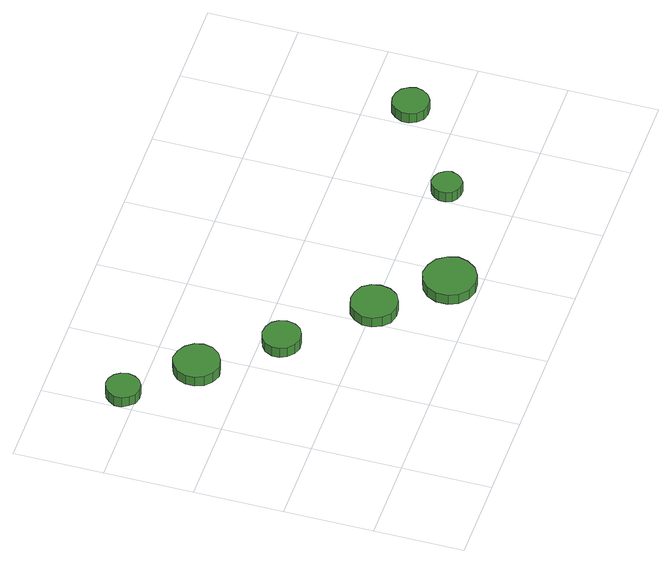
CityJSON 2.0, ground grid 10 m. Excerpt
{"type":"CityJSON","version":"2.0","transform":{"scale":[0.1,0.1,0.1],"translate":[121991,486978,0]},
"CityObjects":{
"tree1":{"type":"SolitaryVegetationObject","attributes":{"function":"something"},"geometry":[{"type":"MultiSurface","lod":"1","boundaries":[[[0,1,2,3,4,5,6,7,8,9,10,11,12,13,14]],[[15,16,17,18,19,20,21,22,23,24,25,26,27,28,29]],[[0,29,28,1]],[[1,28,27,2]],[[2,27,26,3]],[[3,26,25,4]],[[4,25,24,5]],[[5,24,23,6]],[[6,23,22,7]],[[7,22,21,8]],[[8,21,20,9]],[[9,20,19,10]],[[10,19,18,11]],[[11,18,17,12]],[[12,17,16,13]],[[13,16,15,14]],[[14,15,29,0]]]}]},
"tree2":{"type":"SolitaryVegetationObject","attributes":{"function":"something"},"geometry":[{"type":"MultiSurface","lod":"1","boundaries":[[[30,31,32,33,34,35,36,37,38,39,40,41,42,43,44]],[[45,46,47,48,49,50,51,52,53,54,55,56,57,58,59]],[[30,59,58,31]],[[31,58,57,32]],[[32,57,56,33]],[[33,56,55,34]],[[34,55,54,35]],[[35,54,53,36]],[[36,53,52,37]],[[37,52,51,38]],[[38,51,50,39]],[[39,50,49,40]],[[40,49,48,41]],[[41,48,47,42]],[[42,47,46,43]],[[43,46,45,44]],[[44,45,59,30]]]}]},
"tree3":{"type":"SolitaryVegetationObject","attributes":{"function":"something"},"geometry":[{"type":"MultiSurface","lod":"1","boundaries":[[[60,61,62,63,64,65,66,67,68,69,70,71,72,73,74]],[[75,76,77,78,79,80,81,82,83,84,85,86,87,88,89]],[[60,89,88,61]],[[61,88,87,62]],[[62,87,86,63]],[[63,86,85,64]],[[64,85,84,65]],[[65,84,83,66]],[[66,83,82,67]],[[67,82,81,68]],[[68,81,80,69]],[[69,80,79,70]],[[70,79,78,71]],[[71,78,77,72]],[[72,77,76,73]],[[73,76,75,74]],[[74,75,89,60]]]}]},
"tree4":{"type":"SolitaryVegetationObject","attributes":{"function":"something"},"geometry":[{"type":"MultiSurface","lod":"1","boundaries":[[[90,91,92,93,94,95,96,97,98,99,100,101,102,103,104]],[[105,106,107,108,109,110,111,112,113,114,115,116,117,118,119]],[[90,119,118,91]],[[91,118,117,92]],[[92,117,116,93]],[[93,116,115,94]],[[94,115,114,95]],[[95,114,113,96]],[[96,113,112,97]],[[97,112,111,98]],[[98,111,110,99]],[[99,110,109,100]],[[100,109,108,101]],[[101,108,107,102]],[[102,107,106,103]],[[103,106,105,104]],[[104,105,119,90]]]}]},
"tree5":{"type":"SolitaryVegetationObject","attributes":{"function":"something"},"geometry":[{"type":"MultiSurface","lod":"1","boundaries":[[[120,121,122,123,124,125,126,127,128,129,130,131,132,133,134]],[[135,136,137,138,139,140,141,142,143,144,145,146,147,148,149]],[[120,149,148,121]],[[121,148,147,122]],[[122,147,146,123]],[[123,146,145,124]],[[124,145,144,125]],[[125,144,143,126]],[[126,143,142,127]],[[127,142,141,128]],[[128,141,140,129]],[[129,140,139,130]],[[130,139,138,131]],[[131,138,137,132]],[[132,137,136,133]],[[133,136,135,134]],[[134,135,149,120]]]}]},
"tree6":{"type":"SolitaryVegetationObject","attributes":{"function":"something"},"geometry":[{"type":"MultiSurface","lod":"1","boundaries":[[[150,151,152,153,154,155,156,157,158,159,160,161,162,163,164]],[[165,166,167,168,169,170,171,172,173,174,175,176,177,178,179]],[[150,179,178,151]],[[151,178,177,152]],[[152,177,176,153]],[[153,176,175,154]],[[154,175,174,155]],[[155,174,173,156]],[[156,173,172,157]],[[157,172,171,158]],[[158,171,170,159]],[[159,170,169,160]],[[160,169,168,161]],[[161,168,167,162]],[[162,167,166,163]],[[163,166,165,164]],[[164,165,179,150]]]}]},
"tree7":{"type":"SolitaryVegetationObject","attributes":{"function":"something"},"geometry":[{"type":"MultiSurface","lod":"1","boundaries":[[[180,181,182,183,184,185,186,187,188,189,190,191,192,193,194]],[[195,196,197,198,199,200,201,202,203,204,205,206,207,208,209]],[[180,209,208,181]],[[181,208,207,182]],[[182,207,206,183]],[[183,206,205,184]],[[184,205,204,185]],[[185,204,203,186]],[[186,203,202,187]],[[187,202,201,188]],[[188,201,200,189]],[[189,200,199,190]],[[190,199,198,191]],[[191,198,197,192]],[[192,197,196,193]],[[193,196,195,194]],[[194,195,209,180]]]}]}
},
"vertices":[
[40,316,14],[38,324,14],[34,330,14],[27,334,14],[19,335,14],[11,332,14],[6,327,14],[2,320,14],[2,312,14],[6,305,14],[11,299,14],[19,297,14],[27,298,14],[34,302,14],[38,308,14],[38,308,1],[34,302,1],[27,298,1],[19,297,1],[11,299,1],[6,305,1],[2,312,1],[2,320,1],[6,327,1],[11,332,1],[19,335,1],[27,334,1],[34,330,1],[38,324,1],[40,316,1],
[105,252,15],[103,262,15],[96,271,15],[87,276,15],[76,278,15],[66,274,15],[58,267,15],[54,257,15],[54,247,15],[58,237,15],[66,230,15],[76,226,15],[87,228,15],[96,233,15],[103,242,15],[103,242,2],[96,233,2],[87,228,2],[76,226,2],[66,230,2],[58,237,2],[54,247,2],[54,257,2],[58,267,2],[66,274,2],[76,278,2],[87,276,2],[96,271,2],[103,262,2],[105,252,2],
[163,177,17],[161,186,17],[156,193,17],[148,197,17],[139,198,17],[131,195,17],[124,190,17],[120,181,17],[120,173,17],[124,165,17],[131,159,17],[139,156,17],[148,157,17],[156,161,17],[161,168,17],[161,168,4],[156,161,4],[148,157,4],[139,156,4],[131,159,4],[124,165,4],[120,173,4],[120,181,4],[124,190,4],[131,195,4],[139,198,4],[148,197,4],[156,193,4],[161,186,4],[163,177,4],
[242,98,19],[240,108,19],[234,117,19],[224,122,19],[214,123,19],[203,120,19],[196,113,19],[191,103,19],[191,92,19],[196,82,19],[203,75,19],[214,72,19],[224,73,19],[234,78,19],[240,87,19],[240,87,6],[234,78,6],[224,73,6],[214,72,6],[203,75,6],[196,82,6],[191,92,6],[191,103,6],[196,113,6],[203,120,6],[214,123,6],[224,122,6],[234,117,6],[240,108,6],[242,98,6],
[305,31,21],[302,43,21],[295,53,21],[284,59,21],[272,61,21],[260,57,21],[251,49,21],[246,38,21],[246,25,21],[251,14,21],[260,6,21],[272,2,21],[284,4,21],[295,10,21],[302,20,21],[302,20,8],[295,10,8],[284,4,8],[272,2,8],[260,6,8],[251,14,8],[246,25,8],[246,38,8],[251,49,8],[260,57,8],[272,61,8],[284,59,8],[295,53,8],[302,43,8],[305,31,8],
[426,76,22],[424,83,22],[420,89,22],[414,92,22],[407,93,22],[401,91,22],[396,86,22],[393,80,22],[393,73,22],[396,66,22],[401,62,22],[407,60,22],[414,60,22],[420,64,22],[424,69,22],[424,69,9],[420,64,9],[414,60,9],[407,60,9],[401,62,9],[396,66,9],[393,73,9],[393,80,9],[396,86,9],[401,91,9],[407,93,9],[414,92,9],[420,89,9],[424,83,9],[426,76,9],
[539,150,20],[537,158,20],[532,165,20],[525,169,20],[516,170,20],[508,168,20],[502,162,20],[498,154,20],[498,146,20],[502,138,20],[508,132,20],[516,130,20],[525,131,20],[532,135,20],[537,142,20],[537,142,7],[532,135,7],[525,131,7],[516,130,7],[508,132,7],[502,138,7],[498,146,7],[498,154,7],[502,162,7],[508,168,7],[516,170,7],[525,169,7],[532,165,7],[537,158,7],[539,150,7]
]}
